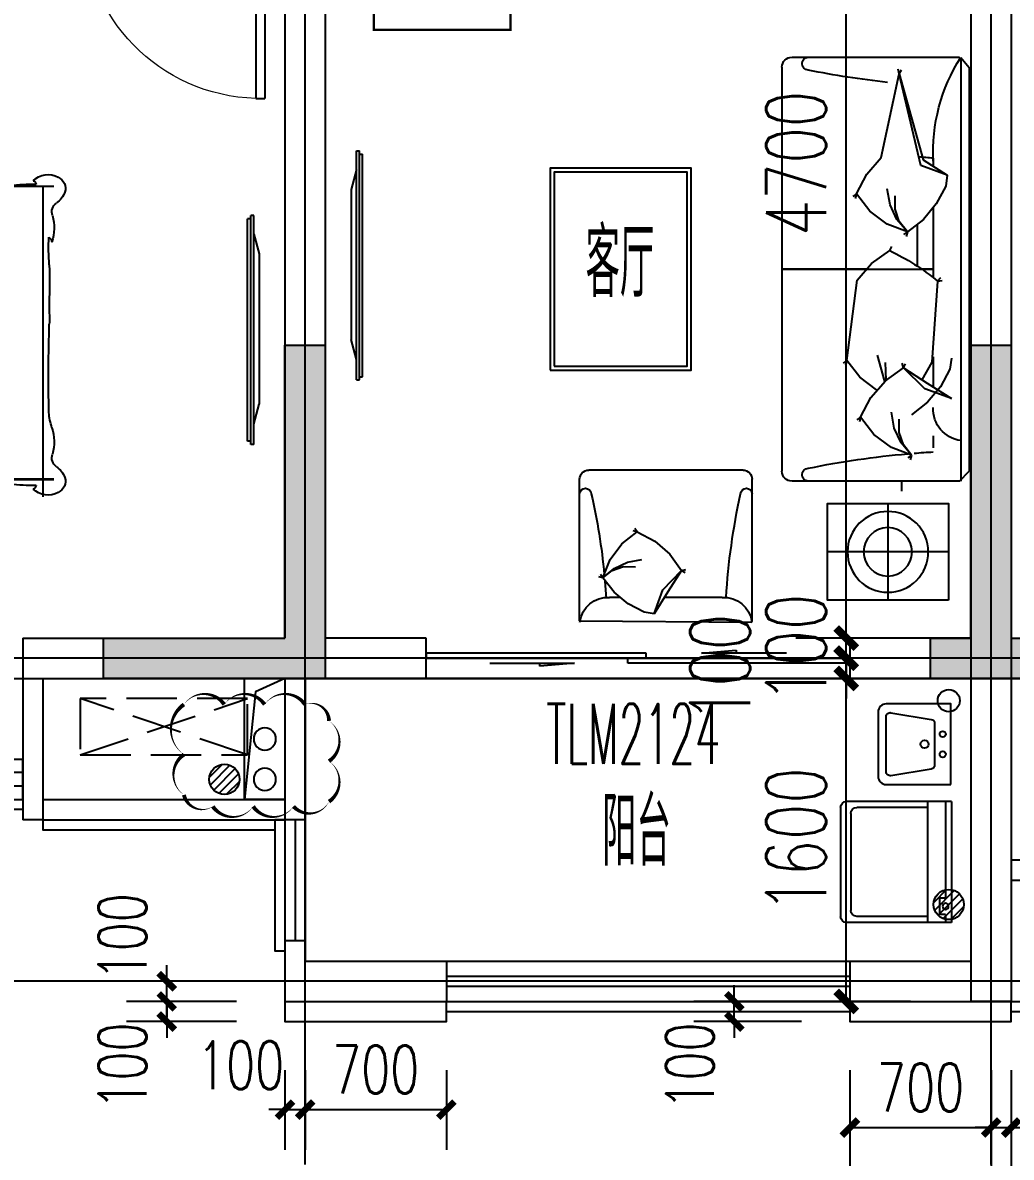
# Model space of a CAD drawing. Extents: x -129588 to 17450, y 1144 to 109436.
# Drawn here: x -8114 to -3214, y 13326 to 18946 of the extents above; entities that cross this region are included whole.
import ezdxf

# ---------------------------------------------------------------- set-up
doc = ezdxf.new("R2010")
doc.units = 0
doc.header["$LTSCALE"] = 1000
doc.header["$MEASUREMENT"] = 0
doc.linetypes.add('DASH', pattern=[0.35, 0.25, -0.1])
for name, color, linetype, plot in [('_S-PS(排水管)', 255, 'Continuous', False), ('A-area(算全面积)', 21, 'Continuous', False), ('A-area(算半面积)', 23, 'Continuous', False), ('A-FUR', 8, 'Continuous', False), ('Q20160530修改', 20, 'Continuous', False)]:
    doc.layers.add(name, color=color, linetype=linetype, plot=plot)
for name, color, linetype in [('_S-YS(雨水管)', 3, 'Continuous'), ('_S-空调立管', 7, 'Continuous'), ('A-Lvtry', 5, 'Continuous'), ('A-外装饰线脚', 7, 'Continuous'), ('A-洞口', 105, 'Continuous'), ('A-空调室外机', 5, 'DASH'), ('A-第三道尺寸线', 105, 'Continuous'), ('A-线脚看线', 9, 'Continuous'), ('AE-FLOR', 151, 'Continuous'), ('DOTE', 16, 'Continuous'), ('NL', 5, 'Continuous'), ('PUB_HATCH', 8, 'Continuous'), ('PUB_TEXT', 7, 'Continuous'), ('WALL', 2, 'Continuous'), ('WINDOW', 4, 'Continuous'), ('WINDOW_TEXT', 7, 'Continuous'), ('剪力墙', 6, 'Continuous'), ('户型标示', 7, 'Continuous'), ('栏杆', 142, 'Continuous')]:
    doc.layers.add(name, color=color, linetype=linetype)
doc.layers.add('A-第四道尺寸线(线脚尺寸)', color=105, linetype='Continuous', lineweight=5)
doc.styles.add('_TCH_DIM_T3', font='SIMPLEX.shx', dxfattribs={"width": 0.705882, "bigfont": 'GBCBIG.shx'})
doc.styles.add('_TCH_WINDOW', font='SIMPLEX.shx', dxfattribs={"width": 0.7, "height": 3.5, "bigfont": 'GBCBIG.shx'})
doc.styles.get("Standard").update_dxf_attribs({"font": 'gbenor.shx', "width": 0.7, "bigfont": 'gbcbig.shx'})
doc.dimstyles.new('_TCH_ARCH&&100', dxfattribs={"dimtxt": 297.5, "dimasz": 100, "dimexe": 250, "dimexo": 300, "dimgap": 100, "dimtad": 1, "dimdec": 0, "dimzin": 0, "dimdsep": 46, "dimtxsty": '_TCH_DIM_T3', "dimblk": 'ARCHTICK', "dimcen": 0.09, "dimclrt": 7, "dimazin": 2, "dimtfac": 1, "dimtdec": 0, "dimtix": 1, "dimtmove": 2, "dimatfit": 3, "dimfxl": 0, "dimtolj": 1, "dimtzin": 0, "dimarcsym": 0})
doc.dimstyles.new('_TCH_ARCH&&80', dxfattribs={"dimtxt": 238, "dimasz": 80, "dimexe": 200, "dimexo": 240, "dimgap": 80, "dimtad": 1, "dimdec": 0, "dimzin": 0, "dimdsep": 46, "dimtxsty": '_TCH_DIM_T3', "dimblk": 'ARCHTICK', "dimcen": 0.09, "dimclrt": 7, "dimazin": 2, "dimtfac": 1, "dimtdec": 0, "dimtix": 1, "dimtmove": 2, "dimatfit": 3, "dimfxl": 0, "dimtolj": 1, "dimtzin": 0, "dimarcsym": 0})

# ---------------------------------------------------------------- blocks, each defined once
blk = doc.blocks.new('jgjlq030328')
at = {"layer": 'PUB_HATCH'}
for points in [[(-253135, 8211.9), (-253135, 9661.9), (-252935, 9661.9), (-252935, 8011.9), (-254035, 8011.9), (-254035, 8211.9)], [(-249935, 8011.9), (-249935, 8211.9), (-249735, 8211.9), (-249735, 9661.9), (-249535, 9661.9), (-249535, 8211.9), (-249335, 8211.9), (-249335, 8011.9)]]:
    blk.add_hatch(color=256, dxfattribs=at).paths.add_polyline_path(points)
at = {"layer": '剪力墙'}
blk.add_lwpolyline([(-253135, 8211.9), (-253135, 9661.9), (-252935, 9661.9), (-252935, 8011.9), (-254035, 8011.9), (-254035, 8211.9)], close=True, dxfattribs=at)
for points in [[(-249935, 8011.9), (-249935, 8211.9), (-249735, 8211.9), (-249735, 9661.9), (-249535, 9661.9), (-249535, 8211.9), (-249335, 8211.9), (-249335, 8011.9), (-249935, 8011.9), (-249535, 8011.9)], [(-252935, 8211.9), (-252935, 8211.9)]]:
    blk.add_lwpolyline(points, dxfattribs=at)
blk = doc.blocks.new('zhouxianssceng0329')
at = {"layer": 'DOTE'}
for p, q in [((-3313.7, 132089.9), (-3313.7, 148798.2)), ((-6713.7, 132089.9), (-6713.7, 143398.2)), ((5501.3, 134598.2), (-44988.6, 134598.2)), ((5501.3, 132998.2), (-44988.6, 132998.2))]:
    blk.add_line(p, q, dxfattribs=at)
blk = doc.blocks.new('ktswaj')
at = {"linetype": 'DASH'}
blk.add_lwpolyline([(15990.1, 179082.6), (15990.1, 178253.3), (16268.4, 178253.3), (16268.4, 179082.6)], close=True, dxfattribs=at)
for points in [[(15990.1, 179082.6), (16268.4, 178253.3)], [(15990.1, 178253.3), (16268.4, 179082.6)]]:
    blk.add_lwpolyline(points, dxfattribs=at)
blk = doc.blocks.new('__附着_A10-SGT-95户型_TEN24QEP_设计区$0$A-Toilet-9')
for p, q in [((-300, 0), (-300, 520)), ((-270, 550), (270, 550)), ((300, 0), (300, 520)), ((-270, 120), (-270, 470)), ((-240, 500), (240, 500)), ((270, 120), (270, 470)), ((-300, 120), (300, 120)), ((180, 60), (260, 60)), ((180, 30), (180, 60)), ((260, 30), (260, 60)), ((-300, 30), (180, 30)), ((-300, 0), (300, 0)), ((260, 30), (300, 30))]:
    blk.add_line(p, q)
blk.add_circle((220, 30), 15)
for centre, start, end in [((-270, 520), 90, 180), ((270, 520), 0, 90), ((-240, 470), 90, 180), ((240, 470), 0, 90)]:
    blk.add_arc(centre, 30, start, end)
blk = doc.blocks.new('__附着_A10-SGT-95户型_TEN24QEP_设计区$0$A-Kitchen-9')
at = {"ltscale": 0.6}
blk.add_line((400, -320), (400, 0), dxfattribs=at)
blk.add_lwpolyline([(400, 0), (0, 0), (0, -320, 0.414214), (40, -360), (360, -360, 0.414214), (400, -320)], format="xyb", dxfattribs=at)
blk.add_lwpolyline([(400, 0), (0, 0), (0, -320, 0.414214), (40, -360), (360, -360, 0.414214), (400, -320)], format="xyb", dxfattribs=at)
blk.add_lwpolyline([(322.8, -96.7), (356.1, -296.7, -0.463455), (336.4, -320), (63.6, -320, -0.463455), (43.9, -296.7), (77.2, -96.7, -0.366629), (96.9, -80), (303.1, -80, -0.366629)], format="xyb", close=True, dxfattribs=at)
blk.add_lwpolyline([(322.8, -96.7), (356.1, -296.7, -0.463455), (336.4, -320), (63.6, -320, -0.463455), (43.9, -296.7), (77.2, -96.7, -0.366629), (96.9, -80), (303.1, -80, -0.366629)], format="xyb", close=True, dxfattribs=at)
for centre, radius in [((150, -40), 15), ((250, -40), 15), ((200, -130), 20)]:
    blk.add_circle(centre, radius, dxfattribs=at)
blk = doc.blocks.new('32Y54')
at = {"linetype": 'DASH', "ltscale": 20}
for p, q in [((-6926.5, 151563.5), (-6926.5, 152666.1)), ((-6911.2, 152666.1), (-6926.5, 152666.1)), ((-6911.2, 151548.5), (-6911.2, 152682.5)), ((-6911.2, 151548.5), (-6911.2, 152682.5)), ((-6896.2, 152682.5), (-6911.2, 152682.5)), ((-6896.2, 151548.5), (-6896.2, 152682.5)), ((-6896.2, 152590), (-6868.9, 152491.4)), ((-6868.9, 152491.4), (-6868.9, 151747.1)), ((-6896.2, 151648.5), (-6868.9, 151747.1)), ((-6896.2, 151548.5), (-6911.2, 151548.5))]:
    blk.add_line(p, q, dxfattribs=at)
at = {"linetype": 'ByBlock', "ltscale": 20}
blk.add_line((-6911.2, 151563.5), (-6926.5, 151563.5), dxfattribs=at)
blk = doc.blocks.new('床-次')
for p, q in [((0, 1250), (-500, 1250)), ((-500, 1250), (-500, 750)), ((0, 750), (0, 1250)), ((-251.5, 1094.8), (-351.2, 1125.9)), ((-230.3, 1099.5), (-298, 1160.7)), ((-211.2, 1097.1), (-246.7, 1171.4)), ((-179.1, 1074.2), (-189.7, 1163.7)), ((-168.5, 1032.8), (-133.7, 1131.8)), ((-264.8, 1087), (-391.3, 1061.6)), ((-281.6, 1064.1), (-395.4, 976.5)), ((-287.6, 1032.1), (-341.4, 888.3)), ((-185.3, 997.5), (-85.7, 1056.5)), ((-279.8, 1009.2), (-244.4, 851.5)), ((-253.8, 985.3), (-140.1, 886)), ((-212.8, 981.5), (-86.3, 964.7)), ((-40, 738.5), (-2054.4, 738.5)), ((-40, 738.5), (-2054.4, 738.5)), ((-1999.7, 738.5), (-1999.7, -801.2)), ((-608.2, 738.5), (-1552.4, -732.5)), ((-575.1, 738.5), (-1363.6, -758.2)), ((-570.6, 738.5), (-570.6, 606)), ((-519.8, 738.5), (-519.8, 615.5)), ((-500, 750), (0, 750)), ((-40, -750), (-40, 750)), ((-40, 750), (0, 750)), ((0, 750), (0, -750)), ((-63, -675.7), (-63, 640.9)), ((-678.3, 577.3), (-678.3, -578.2)), ((-336.3, -578.2), (-336.3, 577.3)), ((-570.6, -590.9), (-570.6, -758.2)), ((-519.8, -600.4), (-519.8, -758.2)), ((-473.4, -610.8), (-473.4, -675.7)), ((-40, -711.5), (-2054.4, -711.5)), ((-40, -715.5), (-2054.4, -715.5)), ((0, -750), (-500, -750)), ((-500, -750), (-500, -1250)), ((0, -750), (-40, -750)), ((0, -1250), (0, -750)), ((-230.3, -900.5), (-298, -839.3)), ((-211.2, -902.9), (-246.7, -828.6)), ((-179.1, -925.8), (-189.7, -836.3)), ((-251.5, -905.2), (-351.2, -874.1)), ((-168.5, -967.2), (-133.7, -868.2)), ((-281.6, -935.9), (-395.4, -1023.5)), ((-264.8, -913), (-391.3, -938.4)), ((-185.3, -1002.5), (-85.7, -943.5)), ((-287.6, -967.9), (-341.4, -1111.7)), ((-279.8, -990.8), (-244.4, -1148.5)), ((-253.8, -1014.7), (-140.1, -1114)), ((-212.8, -1018.5), (-86.3, -1035.3)), ((-500, -1250), (0, -1250))]:
    blk.add_line(p, q)
for centre, radius in [((-239.3, 1011.5), 160), ((-228.1, 1039.5), 60), ((-239.3, -988.5), 160), ((-228.1, -960.5), 60)]:
    blk.add_circle(centre, radius)
for centre, radius, start, end in [((-2025.4, 689.2), 106, 45.7841, 118.7213), ((-1447.1, 581), 209.9, 87.9632, 116.1276), ((-1430.8, 599), 192, 63.047, 92.6492), ((-2050.6, 726), 61.8, 114.6552, 197.0582), ((-1950.6, 749.2), 16, 93.3957, 183.4418), ((-1965.7, -466.9), 1215.2, 83.9678, 90.0408), ((-1770.2, 1899.8), 1160.2, 266.6495, 276.12), ((-1636.1, 955.2), 209.3, 267.1562, 297.4576), ((-1225.8, 1105.3), 355.3, 250.6064, 272.328), ((-1221.3, -1525.3), 2275.6, 85.9688, 89.7495), ((-909.2, 2045.3), 1309.4, 263.3302, 272.3581), ((-778.2, -773.7), 1512.6, 87.0776, 92.9224), ((-655.9, 1541.2), 805.5, 266.782, 275.5915), ((-480.7, 163.8), 583.8, 86.0367, 99.5331), ((-58.4, 47), 749.3, 113.8347, 131.4622), ((532.5, -530), 1548.8, 124.5749, 131.8881), ((-774.9, -20652.4), 21401.2, 88.49238, 89.10433), ((-1546.8, -636.7), 1810.6, 37.3131, 49.4206), ((-689.8, 185.7), 637.9, 26.4088, 59.0003), ((-160, -2198.1), 2939.9, 87.6616, 91.0116), ((-1983, 763.6), 138.4, 203.7061, 231.956), ((-268.2, 142.5), 539, 67.6212, 92.1024), ((-2098.3, 610.2), 53.6, 340.2311, 55.8644), ((-1819.9, 531), 236, 164.9987, 197.1808), ((-507.3, 161.9), 449.1, 67.6212, 112.3788), ((-2002.9, 452.2), 43.4, 129.0734, 167.946), ((-2962.5, 430.3), 933.9, 354.9526, 3.4165), ((-2185.6, 1136.9), 2172.2, 328.3558, 342.1044), ((5743.4, 272.5), 7776, 179.44258, 181.07566), ((-1219.9, 79.3), 812.7, 176.6723, 181.7242), ((-7673.2, -3224.4), 8087.9, 20.45865, 24.04845), ((-9950.5, -199.5), 7922.3, 358.6733, 1.8401), ((-2329.2, -362.3), 299.6, 341.3052, 356.0421), ((-1523.8, 732.7), 1810.6, 309.9646, 322.6869), ((-666.8, -113.7), 637.9, 300.9997, 333.5912), ((-1819.9, -528), 236, 162.8192, 195.0013), ((-2098.3, -607.2), 53.6, 304.1356, 19.7689), ((-507.3, -162.9), 449.1, 247.6212, 292.3788), ((-35.4, 25), 749.3, 237.4638, 246.1653), ((555.5, 626), 1548.8, 231.6372, 235.4251), ((-1983, -760.6), 138.4, 128.044, 156.2939), ((-2050.6, -723), 61.8, 162.9418, 245.3448), ((-268.2, -177.3), 539, 247.6212, 292.3788), ((-2025.4, -686.2), 106, 241.2787, 314.2159), ((-1950.6, -746.2), 16, 176.5582, 266.6043), ((-1965.7, 469.9), 1215.2, 269.9592, 276.0322), ((-1770.2, -1896.8), 1160.2, 83.88, 93.3505), ((-1636.1, -952.2), 209.3, 62.5424, 92.8438), ((-1447.1, -578), 209.9, 243.8724, 272.0368), ((-1430.8, -596), 192, 267.3508, 296.953), ((-1225.8, -1102.3), 355.3, 87.672, 109.3936), ((-1221.3, 1528.3), 2275.6, 270.2505, 274.0312), ((-909.2, -2042.3), 1309.4, 87.6419, 96.6698), ((-778.2, 776.7), 1512.6, 267.0776, 272.9224), ((-655.9, -1538.2), 805.5, 84.4085, 93.218), ((-480.7, -160.8), 583.8, 260.4669, 273.9633), ((-774.9, 20655.4), 21401.2, 270.89567, 271.50762), ((-160, 2201.1), 2939.9, 268.9884, 272.3384)]:
    blk.add_arc(centre, radius, start, end)
at = {"text_generation_flag": 4, "width": 0.8, "flags": 9}
for tag, p in [('XSIZE', (-239.3, 1011.5)), ('YSIZE', (-239.3, 1011.5)), ('XSIZE', (-239.3, -988.5)), ('YSIZE', (-239.3, -988.5))]:
    blk.add_attdef(tag, p, '', height=0.5, rotation=180, dxfattribs=at)
blk = doc.blocks.new('A$C40FB7DD8')
at = {"layer": 'A-FUR'}
for p, q in [((41.5, 2879.3), (0, 2829.3)), ((41.5, 2879.3), (41.5, 780.5)), ((878.2, 2880.5), (48.2, 2880.5)), ((878.2, 2880.5), (48.2, 2880.5)), ((0, 2829.3), (0, 830.5)), ((928.2, 2830.5), (928.2, 830.5)), ((928.2, 2830.5), (928.2, 830.5)), ((178.2, 2380.5), (178.2, 2340.1)), ((178.2, 2380.5), (178.2, 2340.1)), ((178.2, 2136.3), (178.2, 1788.7)), ((178.2, 2136.3), (178.2, 1788.7)), ((258.2, 2052.9), (258.2, 1846.2)), ((258.2, 2052.9), (258.2, 1846.2)), ((928.2, 1830.5), (178.2, 1830.5)), ((178.2, 1830.5), (234.9, 1830.5)), ((928.2, 1830.5), (178.2, 1830.5)), ((178.2, 1830.5), (234.9, 1830.5)), ((508.2, 1830.5), (928.2, 1830.5)), ((508.2, 1830.5), (928.2, 1830.5)), ((178.2, 1396.7), (178.2, 1246.9)), ((178.2, 1396.7), (178.2, 1246.9)), ((178.2, 1005.8), (178.2, 945.4)), ((178.2, 1005.8), (178.2, 945.4)), ((48.2, 780.5), (0, 830.5)), ((1075.8, 88.2), (1075.8, 790.2)), ((1120.8, 835.2), (1885.8, 835.2)), ((1930.8, 88.2), (1930.8, 790.2)), ((48.2, 780.5), (878.2, 780.5)), ((48.2, 780.5), (878.2, 780.5)), ((403.2, 670.5), (403.2, 190.5)), ((403.2, 670.5), (403.2, 190.5)), ((103.2, 430.5), (703.2, 430.5)), ((1224.3, 205.2), (1511.1, 205.2)), ((1728.1, 205.2), (1782.4, 205.2)), ((1930.8, 88.2), (1076.9, 82.1))]:
    blk.add_line(p, q, dxfattribs=at)
for points in [[(346.7, 2797.9), (335.5, 2818.2)], [(346.7, 2797.9), (335.5, 2818.2)], [(346.7, 2797.9), (351.9, 2820.8)], [(346.7, 2797.9), (351.9, 2820.8)], [(108.7, 2296.4), (240.3, 2344.4), (346.7, 2797.9), (228.5, 2371.8), (108.7, 2296.4)], [(108.7, 2296.4), (240.3, 2344.4), (346.7, 2797.9), (228.5, 2371.8), (108.7, 2296.4)], [(558.7, 2203.4), (508, 2301.4), (436, 2383.9), (346.7, 2797.9)], [(558.7, 2203.4), (508, 2301.4), (436, 2383.9), (346.7, 2797.9)], [(108.7, 2296.4), (116.7, 2242), (163.4, 2154.2), (227.2, 2077.4), (306.1, 2015.1)], [(108.7, 2296.4), (116.7, 2242), (163.4, 2154.2), (227.2, 2077.4), (306.1, 2015.1)], [(306.1, 2015.1), (358.2, 2076.9), (392.2, 2149.6), (406.1, 2229.1)], [(306.1, 2015.1), (358.2, 2076.9), (392.2, 2149.6), (406.1, 2229.1)], [(306.1, 2015.1), (406.1, 2054.1), (492.6, 2118.4), (558.7, 2203.4), (577.5, 2190.4)], [(306.1, 2015.1), (406.1, 2054.1), (492.6, 2118.4), (558.7, 2203.4), (577.5, 2190.4)], [(306.1, 2015.1), (346.8, 2066.1), (367.7, 2128.1), (367.2, 2193.4)], [(306.1, 2015.1), (346.8, 2066.1), (367.7, 2128.1), (367.2, 2193.4)], [(558.7, 2203.4), (564.9, 2180.8)], [(558.7, 2203.4), (564.9, 2180.8)], [(306.1, 2015.1), (312.3, 1992.4)], [(306.1, 2015.1), (324.9, 2002.1)], [(306.1, 2015.1), (312.3, 1992.4)], [(306.1, 2015.1), (324.9, 2002.1)], [(394.2, 1922.8), (383.8, 1943.3)], [(394.2, 1922.8), (383.8, 1943.3)], [(606, 1379.1), (555.5, 1776.4), (483.5, 1858.8), (394.2, 1922.8)], [(606, 1379.1), (555.5, 1776.4), (483.5, 1858.8), (394.2, 1922.8)], [(157, 1771.5), (133.8, 1775)], [(157, 1771.5), (133.8, 1775)], [(157, 1771.5), (140.8, 1789.4)], [(157, 1771.5), (140.8, 1789.4)], [(157, 1771.5), (185.8, 1370.1), (234.4, 1282.6)], [(157, 1771.5), (185.8, 1370.1), (234.4, 1282.6)], [(419, 1274.8), (454.1, 1405)], [(419, 1274.8), (454.1, 1405)], [(88.4, 1390.3), (96.4, 1335.9), (143.1, 1248.1), (206.9, 1171.3), (285.8, 1109)], [(88.4, 1390.3), (96.4, 1335.9), (143.1, 1248.1), (206.9, 1171.3), (285.8, 1109)], [(326.4, 1341.9), (315.2, 1362.1)], [(326.4, 1341.9), (315.2, 1362.1)], [(326.4, 1341.9), (331.6, 1364.7)], [(326.4, 1341.9), (331.6, 1364.7)], [(411, 1282.1), (415.4, 1368.5)], [(411, 1282.1), (415.4, 1368.5)], [(459.1, 1232.4), (542.6, 1295.7), (606, 1379.1)], [(459.1, 1232.4), (542.6, 1295.7), (606, 1379.1)], [(606, 1379.1), (624.9, 1365.3)], [(606, 1379.1), (612.4, 1355.7)], [(606, 1379.1), (624.9, 1365.3)], [(606, 1379.1), (612.4, 1355.7)], [(88.4, 1190.3), (220, 1238.3), (326.4, 1341.9), (208.2, 1265.8), (88.4, 1190.3)], [(88.4, 1190.3), (220, 1238.3), (326.4, 1341.9), (208.2, 1265.8), (88.4, 1190.3)], [(538.4, 1097.4), (487.7, 1195.4), (415.6, 1277.8), (326.4, 1341.9)], [(538.4, 1097.4), (487.7, 1195.4), (415.6, 1277.8), (326.4, 1341.9)], [(285.8, 909), (337.8, 970.9), (371.8, 1043.5), (385.7, 1123)], [(285.8, 909), (337.8, 970.9), (371.8, 1043.5), (385.7, 1123)], [(285.8, 909), (385.8, 948.1), (472.2, 1012.4), (538.4, 1097.4), (557.1, 1084.4)], [(285.8, 909), (385.8, 948.1), (472.2, 1012.4), (538.4, 1097.4), (557.1, 1084.4)], [(285.8, 909), (326.5, 960), (347.4, 1022.1), (346.9, 1087.3)], [(285.8, 909), (326.5, 960), (347.4, 1022.1), (346.9, 1087.3)], [(538.4, 1097.4), (544.5, 1074.7)], [(538.4, 1097.4), (544.5, 1074.7)], [(285.8, 909), (291.9, 886.4)], [(285.8, 909), (304.5, 896)], [(285.8, 909), (291.9, 886.4)], [(285.8, 909), (304.5, 896)], [(335.5, 780.5), (335.5, 730.5)], [(1645.6, 529.3), (1557.4, 483.7), (1483.2, 418.8), (1425.6, 338.5)], [(1815.1, 302), (1780, 391.9), (1722.1, 469.8), (1645.6, 529.3), (1657.4, 546.2)], [(1645.6, 529.3), (1666, 534.9)], [(1425.6, 338.5), (1405, 343.2)], [(1425.6, 338.5), (1407.4, 328.4)], [(1562, 124.3), (1518.8, 242.7), (1425.6, 338.5), (1494.1, 232.2), (1562, 124.3)], [(1815.1, 302), (1759.5, 348.8), (1694.1, 379.4), (1622.5, 391.9)], [(1815.1, 302), (1769.3, 338.6), (1713.4, 357.4), (1654.7, 356.9)], [(1562, 124.3), (1610.9, 131.5), (1689.9, 173.5), (1759.1, 230.9), (1815.1, 302)], [(1815.1, 302), (1826.9, 318.8)], [(1815.1, 302), (1835.5, 307.5)]]:
    blk.add_lwpolyline(points, dxfattribs=at)
for points in [[(2077.4, 1330.5), (1377.4, 1330.5), (1377.4, 2330.5), (2077.4, 2330.5)], [(2057.4, 1350.5), (1397.4, 1350.5), (1397.4, 2310.5), (2057.4, 2310.5)], [(103.2, 190.5), (703.2, 190.5), (703.2, 670.5), (103.2, 670.5)], [(103.2, 190.5), (703.2, 190.5), (703.2, 670.5), (103.2, 670.5)]]:
    blk.add_lwpolyline(points, close=True, dxfattribs=at)
for radius in [200, 200, 120, 120]:
    blk.add_circle((403.2, 430.5), radius, dxfattribs=at)
for centre, radius, start, end in [((-691.2, 2409.1), 870.5, 357.129, 32.6893), ((-691.2, 2409.1), 870.5, 357.129, 32.6893), ((796.2, 2848.5), 32, 272.8767, 87.1233), ((796.2, 2848.5), 32, 272.8767, 87.1233), ((878.2, 2830.5), 50, 0, 90), ((878.2, 2830.5), 50, 0, 90), ((-79.7, 7198.9), 4469.4, 276.2284, 281.3225), ((-79.7, 7198.9), 4469.4, 276.2284, 281.3225), ((17.7, 4838), 2462.8, 273.7377, 275.4374), ((17.7, 4838), 2462.8, 273.7377, 275.4374), ((893.1, 878.9), 1157, 115.5423, 129.5101), ((893.1, 878.9), 1157, 115.5423, 129.5101), ((20.8, 1137.9), 157.6, 277.538, 2.7136), ((20.8, 1137.9), 157.6, 277.538, 2.7136), ((-20, -2497.3), 3428.8, 85.0947, 86.691), ((-20, -2497.3), 3428.8, 85.0947, 86.691), ((-55.1, -3291.8), 4223.3, 78.3483, 85.1217), ((-55.1, -3291.8), 4223.3, 78.3483, 85.1217), ((796.2, 812.4), 32, 272.8767, 87.1233), ((796.2, 812.4), 32, 272.8767, 87.1233), ((878.2, 830.5), 50, 270, 0), ((878.2, 830.5), 50, 270, 0), ((1120.8, 790.2), 45, 90, 180), ((1120.8, 790.2), 45, 90, 180), ((1885.8, 790.2), 45, 0, 90), ((1104.6, 716.4), 28.8, 2.8767, 177.1233), ((1104.6, 716.4), 28.8, 2.8767, 177.1233), ((1902.1, 716.4), 28.8, 2.8767, 177.1233), ((-2199, -8.8), 3410.7, 3.5908, 12.301), ((-2199, -8.8), 3410.7, 3.5908, 12.301), ((4880.8, 26.8), 3085.9, 167.0601, 174.5777), ((4880.8, 26.8), 3085.9, 175.0947, 176.691), ((1217.6, 63.5), 141.9, 87.2864, 172.462), ((1789.1, 63.5), 141.9, 7.538, 92.7136)]:
    blk.add_arc(centre, radius, start, end, dxfattribs=at)
blk = doc.blocks.new('$TCHSYS$WIN2D')
for p, q in [((-0.5, 0.5), (0.5, 0.5)), ((-0.5, 0.5), (-0.5, -0.5)), ((0.5, 0.5), (0.5, -0.5)), ((0.5, 0.1667), (-0.5, 0.1667)), ((0.5, -0.1667), (-0.5, -0.1667)), ((-0.5, -0.5), (0.5, -0.5))]:
    blk.add_line(p, q)
blk = doc.blocks.new('$DorLib2D$00000131')
at = {"color": 0, "linetype": 'Continuous'}
for p, q in [((0.15, 0.125), (0.2319, 0.1973)), ((0.2319, 0.1973), (0.2319, 0.125)), ((-0.5, 0.125), (-0.5, 0)), ((0.0192, 0.125), (-0.5, 0.125)), ((0.0192, 0), (0.0192, 0.125)), ((0.35, 0.125), (0.15, 0.125)), ((-0.5, 0), (0.0192, 0)), ((-0.024, 0), (0.5, 0)), ((-0.024, -0.125), (-0.024, 0)), ((0.5, 0), (0.5, -0.125)), ((-0.35, -0.125), (-0.15, -0.125)), ((-0.2319, -0.1973), (-0.2319, -0.125)), ((-0.15, -0.125), (-0.2319, -0.1973)), ((0.5, -0.125), (-0.024, -0.125))]:
    blk.add_line(p, q, dxfattribs=at)
blk = doc.blocks.new('$DorLib2D$00000001')
for p, q in [((0.45, 0.975), (0.5, 0.975)), ((0.45, 0), (0.45, 0.975)), ((0.5, 0), (0.5, 0.975)), ((0.5, 0), (0.45, 0))]:
    blk.add_line(p, q)
at = {"lineweight": 13}
blk.add_arc((0.475, 0), 0.975, 91.46928, 180, dxfattribs=at)
blk = doc.blocks.new('_ArchTick')
at = {"color": 0, "linetype": 'ByBlock', "const_width": 0.4}
blk.add_lwpolyline([(-0.5, -0.5), (0.5, 0.5)], dxfattribs=at)
blk = doc.blocks.new('*D1054')
at = {"layer": 'A-第三道尺寸线', "color": 0, "lineweight": -2, "transparency": 16777216}
for p, q in [((23331.5, 165434.8), (22763.2, 165434.8)), ((23013.2, 160734.8), (23013.2, 165434.8)), ((23331.5, 160734.8), (22763.2, 160734.8))]:
    blk.add_line(p, q, dxfattribs=at)
at = {"layer": 'Defpoints', "color": 0, "transparency": 16777216}
for p in [(23013.2, 165434.8), (23631.5, 165434.8), (23631.5, 160734.8)]:
    blk.add_point(p, dxfattribs=at)
at = {"layer": 'A-第三道尺寸线', "color": 0, "lineweight": -2, "transparency": 16777216, "xscale": 100, "yscale": 100, "zscale": 100}
for p, rotation in [((23013.2, 165434.8), 90), ((23013.2, 160734.8), 270)]:
    blk.add_blockref('_ArchTick', p, dxfattribs=dict(at, rotation=rotation))
at = {"layer": 'A-第三道尺寸线', "color": 7, "transparency": 16777216, "insert": (22764.5, 163084.8), "char_height": 297.5, "attachment_point": 5, "rotation": 90, "style": '_TCH_DIM_T3'}
blk.add_mtext('\\A1;4700', dxfattribs=at)
blk = doc.blocks.new('*D1055')
at = {"layer": 'A-第三道尺寸线', "color": 0, "lineweight": -2, "transparency": 16777216}
for p, q in [((23013.2, 160734.8), (23013.2, 160834.8)), ((23331.5, 160734.8), (22763.2, 160734.8)), ((23013.2, 160634.8), (23013.2, 160734.8)), ((23331.5, 160634.8), (22763.2, 160634.8)), ((23013.2, 160634.8), (23013.2, 160534.8))]:
    blk.add_line(p, q, dxfattribs=at)
at = {"layer": 'Defpoints', "color": 0, "transparency": 16777216}
for p in [(23013.2, 160734.8), (23631.5, 160734.8), (23631.5, 160634.8)]:
    blk.add_point(p, dxfattribs=at)
at = {"layer": 'A-第三道尺寸线', "color": 0, "lineweight": -2, "transparency": 16777216, "xscale": 100, "yscale": 100, "zscale": 100}
for p, rotation in [((23013.2, 160734.8), 270), ((23013.2, 160634.8), 90)]:
    blk.add_blockref('_ArchTick', p, dxfattribs=dict(at, rotation=rotation))
at = {"layer": 'A-第三道尺寸线', "color": 7, "transparency": 16777216, "insert": (22764.5, 160684.8), "char_height": 297.5, "attachment_point": 5, "rotation": 90, "style": '_TCH_DIM_T3'}
blk.add_mtext('\\A1;100', dxfattribs=at)
blk = doc.blocks.new('*D1056')
at = {"layer": 'A-第三道尺寸线', "color": 0, "lineweight": -2, "transparency": 16777216}
for p, q in [((23013.2, 160634.8), (23013.2, 160734.8)), ((23331.5, 160634.8), (22763.2, 160634.8)), ((23013.2, 160534.8), (23013.2, 160634.8)), ((23331.5, 160534.8), (22763.2, 160534.8)), ((23013.2, 160534.8), (23013.2, 160434.8))]:
    blk.add_line(p, q, dxfattribs=at)
at = {"layer": 'Defpoints', "color": 0, "transparency": 16777216}
for p in [(23013.2, 160634.8), (23631.5, 160634.8), (23631.5, 160534.8)]:
    blk.add_point(p, dxfattribs=at)
at = {"layer": 'A-第三道尺寸线', "color": 0, "lineweight": -2, "transparency": 16777216, "xscale": 100, "yscale": 100, "zscale": 100}
for p, rotation in [((23013.2, 160634.8), 270), ((23013.2, 160534.8), 90)]:
    blk.add_blockref('_ArchTick', p, dxfattribs=dict(at, rotation=rotation))
at = {"layer": 'A-第三道尺寸线', "color": 7, "transparency": 16777216, "insert": (22388.2, 160584.8), "char_height": 297.5, "attachment_point": 5, "rotation": 90, "style": '_TCH_DIM_T3'}
blk.add_mtext('\\A1;100', dxfattribs=at)
blk = doc.blocks.new('*D1057')
at = {"layer": 'A-第三道尺寸线', "color": 0, "lineweight": -2, "transparency": 16777216}
for p, q in [((23331.5, 160534.8), (22763.2, 160534.8)), ((23013.2, 158934.8), (23013.2, 160534.8)), ((23331.5, 158934.8), (22763.2, 158934.8))]:
    blk.add_line(p, q, dxfattribs=at)
at = {"layer": 'Defpoints', "color": 0, "transparency": 16777216}
for p in [(23013.2, 160534.8), (23631.5, 160534.8), (23631.5, 158934.8)]:
    blk.add_point(p, dxfattribs=at)
at = {"layer": 'A-第三道尺寸线', "color": 0, "lineweight": -2, "transparency": 16777216, "xscale": 100, "yscale": 100, "zscale": 100}
for p, rotation in [((23013.2, 160534.8), 90), ((23013.2, 158934.8), 270)]:
    blk.add_blockref('_ArchTick', p, dxfattribs=dict(at, rotation=rotation))
at = {"layer": 'A-第三道尺寸线', "color": 7, "transparency": 16777216, "insert": (22764.5, 159734.8), "char_height": 297.5, "attachment_point": 5, "rotation": 90, "style": '_TCH_DIM_T3'}
blk.add_mtext('\\A1;1600', dxfattribs=at)
blk = doc.blocks.new('a5huxing0323')
at = {"layer": 'WALL'}
for p, q in [((87362, 168134.8), (87362, 160634.8)), ((87362, 160634.8), (87362, 158934.8)), ((87562, 160534.8), (88162, 160534.8)), ((87562, 160534.8), (87562, 158934.8)), ((87562, 158934.8), (87362, 158934.8))]:
    blk.add_line(p, q, dxfattribs=at)
at = {"layer": '栏杆'}
blk.add_lwpolyline([(87562, 159534.8), (88762, 159534.8), (88762, 158934.8), (88862, 158934.8), (88862, 159634.8), (87562, 159634.8)], dxfattribs=at)
blk = doc.blocks.new('ssxianjiao0329')
at = {"layer": 'A-外装饰线脚'}
for points in [[(-6813.7, 132898.2), (-6813.7, 132798.2), (-6013.7, 132798.2), (-6013.7, 132898.2)], [(-4013.7, 132898.2), (-4013.7, 132798.2), (-3213.7, 132798.2), (-3213.7, 132898.2)]]:
    blk.add_lwpolyline(points, dxfattribs=at)
at = {"layer": 'A-线脚看线'}
for points in [[(-8113.7, 133848.2), (-9613.7, 133848.2)], [(-8013.7, 133798.2), (-8013.7, 133748.2), (-6863.7, 133748.2)], [(-6813.7, 133798.2), (-6863.7, 133798.2), (-6863.7, 133148.2), (-6813.7, 133148.2)], [(-6013.7, 132848.2), (-4013.7, 132848.2)], [(-3213.7, 132848.2), (186.3, 132848.2)]]:
    blk.add_lwpolyline(points, dxfattribs=at)
blk = doc.blocks.new('jfdsajjfjkjhhj')
at = {"layer": 'A-洞口'}
blk.add_lwpolyline([(-56303.8, 137588.3), (-56103.8, 137588.3), (-56103.8, 136988.3), (-56303.8, 136988.3)], close=True, dxfattribs=at)
blk.add_lwpolyline([(-56103.8, 137588.3), (-56249.2, 137521.8), (-56303.8, 136988.3)], dxfattribs=at)
blk = doc.blocks.new('huxingdongkoupiaochuangyangtai')
blk.add_blockref('jfdsajjfjkjhhj', (49290.1, 0))
blk = doc.blocks.new('*D1636')
at = {"layer": 'A-第四道尺寸线(线脚尺寸)', "color": 0, "lineweight": -2, "transparency": 16777216}
for p, q in [((-6813.7, 13758.2), (-6813.7, 13362.3)), ((-6713.7, 13758.2), (-6713.7, 13362.3)), ((-6813.7, 13562.3), (-6893.7, 13562.3)), ((-6813.7, 13562.3), (-6713.7, 13562.3)), ((-6713.7, 13562.3), (-6633.7, 13562.3))]:
    blk.add_line(p, q, dxfattribs=at)
at = {"layer": 'Defpoints', "color": 0, "transparency": 16777216}
for p in [(-6813.7, 13998.2), (-6713.7, 13998.2), (-6713.7, 13562.3)]:
    blk.add_point(p, dxfattribs=at)
at = {"layer": 'A-第四道尺寸线(线脚尺寸)', "color": 0, "lineweight": -2, "transparency": 16777216, "xscale": 80, "yscale": 80, "zscale": 80}
blk.add_blockref('_ArchTick', (-6813.7, 13562.3), dxfattribs=at)
at = {"layer": 'A-第四道尺寸线(线脚尺寸)', "color": 0, "lineweight": -2, "transparency": 16777216, "xscale": 80, "yscale": 80, "zscale": 80, "rotation": 180}
blk.add_blockref('_ArchTick', (-6713.7, 13562.3), dxfattribs=at)
at = {"layer": 'A-第四道尺寸线(线脚尺寸)', "color": 7, "transparency": 16777216, "insert": (-7033.7, 13782.3), "char_height": 238, "attachment_point": 5, "style": '_TCH_DIM_T3'}
blk.add_mtext('\\A1;100', dxfattribs=at)
blk = doc.blocks.new('*D1637')
at = {"layer": 'A-第四道尺寸线(线脚尺寸)', "color": 0, "lineweight": -2, "transparency": 16777216}
for p, q in [((-6713.7, 13758.2), (-6713.7, 13362.3)), ((-6013.7, 13758.2), (-6013.7, 13362.3)), ((-6713.7, 13562.3), (-6013.7, 13562.3))]:
    blk.add_line(p, q, dxfattribs=at)
at = {"layer": 'Defpoints', "color": 0, "transparency": 16777216}
for p in [(-6713.7, 13998.2), (-6013.7, 13998.2), (-6013.7, 13562.3)]:
    blk.add_point(p, dxfattribs=at)
at = {"layer": 'A-第四道尺寸线(线脚尺寸)', "color": 0, "lineweight": -2, "transparency": 16777216, "xscale": 80, "yscale": 80, "zscale": 80, "rotation": 180}
blk.add_blockref('_ArchTick', (-6713.7, 13562.3), dxfattribs=at)
at = {"layer": 'A-第四道尺寸线(线脚尺寸)', "color": 0, "lineweight": -2, "transparency": 16777216, "xscale": 80, "yscale": 80, "zscale": 80}
blk.add_blockref('_ArchTick', (-6013.7, 13562.3), dxfattribs=at)
at = {"layer": 'A-第四道尺寸线(线脚尺寸)', "color": 7, "transparency": 16777216, "insert": (-6363.7, 13761.3), "char_height": 238, "attachment_point": 5, "style": '_TCH_DIM_T3'}
blk.add_mtext('\\A1;700', dxfattribs=at)
blk = doc.blocks.new('*D1638')
at = {"layer": 'A-第四道尺寸线(线脚尺寸)', "color": 0, "lineweight": -2, "transparency": 16777216}
for p, q in [((-7399.6, 14098.2), (-7399.6, 14178.2)), ((-7053.7, 14098.2), (-7599.6, 14098.2)), ((-7399.6, 13998.2), (-7399.6, 14098.2)), ((-7053.7, 13998.2), (-7599.6, 13998.2)), ((-7399.6, 13998.2), (-7399.6, 13918.2))]:
    blk.add_line(p, q, dxfattribs=at)
at = {"layer": 'Defpoints', "color": 0, "transparency": 16777216}
for p in [(-7399.6, 14098.2), (-6813.7, 14098.2), (-6813.7, 13998.2)]:
    blk.add_point(p, dxfattribs=at)
at = {"layer": 'A-第四道尺寸线(线脚尺寸)', "color": 0, "lineweight": -2, "transparency": 16777216, "xscale": 80, "yscale": 80, "zscale": 80}
for p, rotation in [((-7399.6, 14098.2), 270), ((-7399.6, 13998.2), 90)]:
    blk.add_blockref('_ArchTick', p, dxfattribs=dict(at, rotation=rotation))
at = {"layer": 'A-第四道尺寸线(线脚尺寸)', "color": 7, "transparency": 16777216, "insert": (-7619.6, 13778.2), "char_height": 238, "attachment_point": 5, "rotation": 90, "style": '_TCH_DIM_T3'}
blk.add_mtext('\\A1;100', dxfattribs=at)
blk = doc.blocks.new('*D1639')
at = {"layer": 'A-第四道尺寸线(线脚尺寸)', "color": 0, "lineweight": -2, "transparency": 16777216}
for p, q in [((-7399.6, 14198.2), (-7399.6, 14278.2)), ((-7053.7, 14198.2), (-7599.6, 14198.2)), ((-7399.6, 14098.2), (-7399.6, 14198.2)), ((-7053.7, 14098.2), (-7599.6, 14098.2)), ((-7399.6, 14098.2), (-7399.6, 14018.2))]:
    blk.add_line(p, q, dxfattribs=at)
at = {"layer": 'Defpoints', "color": 0, "transparency": 16777216}
for p in [(-7399.6, 14198.2), (-6813.7, 14198.2), (-6813.7, 14098.2)]:
    blk.add_point(p, dxfattribs=at)
at = {"layer": 'A-第四道尺寸线(线脚尺寸)', "color": 0, "lineweight": -2, "transparency": 16777216, "xscale": 80, "yscale": 80, "zscale": 80}
for p, rotation in [((-7399.6, 14198.2), 270), ((-7399.6, 14098.2), 90)]:
    blk.add_blockref('_ArchTick', p, dxfattribs=dict(at, rotation=rotation))
at = {"layer": 'A-第四道尺寸线(线脚尺寸)', "color": 7, "transparency": 16777216, "insert": (-7619.6, 14418.2), "char_height": 238, "attachment_point": 5, "rotation": 90, "style": '_TCH_DIM_T3'}
blk.add_mtext('\\A1;100', dxfattribs=at)
blk = doc.blocks.new('*D1640')
at = {"layer": 'A-第四道尺寸线(线脚尺寸)', "color": 0, "lineweight": -2, "transparency": 16777216}
for p, q in [((-4013.7, 13758.2), (-4013.7, 13273.5)), ((-3313.7, 13758.2), (-3313.7, 13273.5)), ((-4013.7, 13473.5), (-3313.7, 13473.5))]:
    blk.add_line(p, q, dxfattribs=at)
at = {"layer": 'Defpoints', "color": 0, "transparency": 16777216}
for p in [(-4013.7, 13998.2), (-3313.7, 13998.2), (-3313.7, 13473.5)]:
    blk.add_point(p, dxfattribs=at)
at = {"layer": 'A-第四道尺寸线(线脚尺寸)', "color": 0, "lineweight": -2, "transparency": 16777216, "xscale": 80, "yscale": 80, "zscale": 80, "rotation": 180}
blk.add_blockref('_ArchTick', (-4013.7, 13473.5), dxfattribs=at)
at = {"layer": 'A-第四道尺寸线(线脚尺寸)', "color": 0, "lineweight": -2, "transparency": 16777216, "xscale": 80, "yscale": 80, "zscale": 80}
blk.add_blockref('_ArchTick', (-3313.7, 13473.5), dxfattribs=at)
at = {"layer": 'A-第四道尺寸线(线脚尺寸)', "color": 7, "transparency": 16777216, "insert": (-3663.7, 13672.5), "char_height": 238, "attachment_point": 5, "style": '_TCH_DIM_T3'}
blk.add_mtext('\\A1;700', dxfattribs=at)
blk = doc.blocks.new('*D1641')
at = {"layer": 'A-第四道尺寸线(线脚尺寸)', "color": 0, "lineweight": -2, "transparency": 16777216}
for p, q in [((-3313.7, 13758.2), (-3313.7, 13273.5)), ((-3213.7, 13758.2), (-3213.7, 13273.5)), ((-3313.7, 13473.5), (-3393.7, 13473.5)), ((-3313.7, 13473.5), (-3213.7, 13473.5)), ((-3213.7, 13473.5), (-3133.7, 13473.5))]:
    blk.add_line(p, q, dxfattribs=at)
at = {"layer": 'Defpoints', "color": 0, "transparency": 16777216}
for p in [(-3313.7, 13998.2), (-3213.7, 13998.2), (-3213.7, 13473.5)]:
    blk.add_point(p, dxfattribs=at)
at = {"layer": 'A-第四道尺寸线(线脚尺寸)', "color": 0, "lineweight": -2, "transparency": 16777216, "xscale": 80, "yscale": 80, "zscale": 80}
blk.add_blockref('_ArchTick', (-3313.7, 13473.5), dxfattribs=at)
at = {"layer": 'A-第四道尺寸线(线脚尺寸)', "color": 0, "lineweight": -2, "transparency": 16777216, "xscale": 80, "yscale": 80, "zscale": 80, "rotation": 180}
blk.add_blockref('_ArchTick', (-3213.7, 13473.5), dxfattribs=at)
at = {"layer": 'A-第四道尺寸线(线脚尺寸)', "color": 7, "transparency": 16777216, "insert": (-2993.7, 13693.5), "char_height": 238, "attachment_point": 5, "style": '_TCH_DIM_T3'}
blk.add_mtext('\\A1;100', dxfattribs=at)
blk = doc.blocks.new('*D1645')
at = {"layer": 'A-第四道尺寸线(线脚尺寸)', "color": 0, "lineweight": -2, "transparency": 16777216}
for p, q in [((-4586.6, 14098.2), (-4586.6, 14178.2)), ((-4253.7, 14098.2), (-4786.6, 14098.2)), ((-4586.6, 13998.2), (-4586.6, 14098.2)), ((-4253.7, 13998.2), (-4786.6, 13998.2)), ((-4586.6, 13998.2), (-4586.6, 13918.2))]:
    blk.add_line(p, q, dxfattribs=at)
at = {"layer": 'Defpoints', "color": 0, "transparency": 16777216}
for p in [(-4586.6, 14098.2), (-4013.7, 14098.2), (-4013.7, 13998.2)]:
    blk.add_point(p, dxfattribs=at)
at = {"layer": 'A-第四道尺寸线(线脚尺寸)', "color": 0, "lineweight": -2, "transparency": 16777216, "xscale": 80, "yscale": 80, "zscale": 80}
for p, rotation in [((-4586.6, 14098.2), 270), ((-4586.6, 13998.2), 90)]:
    blk.add_blockref('_ArchTick', p, dxfattribs=dict(at, rotation=rotation))
at = {"layer": 'A-第四道尺寸线(线脚尺寸)', "color": 7, "transparency": 16777216, "insert": (-4806.6, 13778.2), "char_height": 238, "attachment_point": 5, "rotation": 90, "style": '_TCH_DIM_T3'}
blk.add_mtext('\\A1;100', dxfattribs=at)
blk = doc.blocks.new('_LV13')
at = {"color": 0}
for p, q in [((-0.071, 0.495), (-0.495, 0.071)), ((0.183, 0.465), (-0.465, -0.183)), ((0.354, 0.354), (-0.354, -0.354)), ((0.465, 0.183), (-0.183, -0.465)), ((0.495, -0.071), (0.071, -0.495))]:
    blk.add_line(p, q, dxfattribs=at)
blk.add_circle((0, 0), 0.5)
blk = doc.blocks.new('e405055')
at = {"layer": '_S-PS(排水管)'}
blk.add_lwpolyline([(-104811, 67196, -1), (-104921, 67196, -1)], format="xyb", close=True, dxfattribs=at)
at = {"layer": '_S-YS(雨水管)'}
blk.add_lwpolyline([(-108201, 67006, 1), (-108311, 67006, 1)], format="xyb", close=True, dxfattribs=at)
at = {"layer": '_S-空调立管'}
blk.add_lwpolyline([(-108201, 66806, 1), (-108311, 66806, 1)], format="xyb", close=True, dxfattribs=at)
at = {"layer": 'NL', "ltscale": 0.5, "extrusion": (0, 0, -1), "xscale": -150, "yscale": 150, "zscale": -150}
for p in [(108456, 66806), (104866, 66186)]:
    blk.add_blockref('_LV13', p, dxfattribs=at)
blk = doc.blocks.new('A4huhuxing')
at = {"layer": 'AE-FLOR'}
for points in [[(20231.5, 159834.8), (20231.5, 159234.8)], [(20331.5, 159834.8), (20331.5, 159234.8)], [(21031.5, 159134.8), (23031.5, 159134.8)], [(21031.5, 158934.8), (23031.5, 158934.8)]]:
    blk.add_lwpolyline(points, dxfattribs=at)
at = {"layer": 'WALL'}
for p, q in [((23631.5, 165434.8), (23631.5, 160734.8)), ((23831.5, 165434.8), (23831.5, 160634.8)), ((20431.5, 164334.8), (20431.5, 160734.8)), ((20231.5, 164234.8), (20231.5, 160734.8)), ((18931.5, 160734.8), (18931.5, 160134.8)), ((18931.5, 160734.8), (20231.5, 160734.8)), ((20931.5, 160734.8), (20431.5, 160734.8)), ((20931.5, 160534.8), (20931.5, 160734.8)), ((23631.5, 160734.8), (23031.5, 160734.8)), ((23031.5, 160734.8), (23031.5, 160534.8)), ((23831.5, 160634.8), (23831.5, 158934.8)), ((19031.5, 160534.8), (19031.5, 160034.8)), ((19031.5, 160534.8), (20231.5, 160534.8)), ((20231.5, 160534.8), (20231.5, 159834.8)), ((20331.5, 160534.8), (20931.5, 160534.8)), ((20331.5, 160534.8), (20331.5, 159834.8)), ((23031.5, 160534.8), (23631.5, 160534.8)), ((23631.5, 160534.8), (23631.5, 159134.8)), ((18931.5, 159934.8), (18931.5, 160134.8)), ((19031.5, 160034.8), (19031.5, 159834.8)), ((18931.5, 159934.8), (18931.5, 159834.8)), ((19031.5, 159834.8), (18931.5, 159834.8)), ((20331.5, 159834.8), (20231.5, 159834.8)), ((20231.5, 159234.8), (20231.5, 158934.8)), ((20331.5, 159234.8), (20231.5, 159234.8)), ((20331.5, 159234.8), (20331.5, 159134.8)), ((20331.5, 159134.8), (21031.5, 159134.8)), ((21031.5, 159134.8), (21031.5, 158934.8)), ((23031.5, 159134.8), (23631.5, 159134.8)), ((23031.5, 159134.8), (23031.5, 158934.8)), ((20231.5, 158934.8), (21031.5, 158934.8)), ((23031.5, 158934.8), (23831.5, 158934.8))]:
    blk.add_line(p, q, dxfattribs=at)
at = {"layer": 'WINDOW'}
blk.add_line((20931.5, 160534.8), (23031.5, 160534.8), dxfattribs=at)
at = {"layer": '户型标示', "color": 2, "const_width": 11.2}
blk.add_lwpolyline([(20671.7, 164113.9), (21349.3, 164113.9), (21349.3, 163747.5), (20671.7, 163747.5)], close=True, dxfattribs=at)
at = {"layer": '栏杆'}
for points in [[(19031.5, 159934.8), (20231.5, 159934.8)], [(19031.5, 159834.8), (20231.5, 159834.8)], [(20281.5, 159834.8), (20281.5, 159234.8)], [(21031.5, 159059.8), (23031.5, 159059.8)], [(21031.5, 159009.8), (23031.5, 159009.8)]]:
    blk.add_lwpolyline(points, dxfattribs=at)
at = {"xscale": -1}
blk.add_blockref('A$C40FB7DD8', (23622.8, 160731), dxfattribs=at)
at = {"layer": 'A-FUR', "extrusion": (-1.25171e-07, 4.56361e-07, -1), "zscale": -1.000000000000015}
blk.add_blockref('床-次', (-17031.3, 162234.8), dxfattribs=at)
at = {"layer": 'A-FUR', "color": 8, "linetype": 'DASH', "ltscale": 0.4, "extrusion": (0, 0, -1), "zscale": -1}
blk.add_blockref('32Y54', (-13689.9, 10465.5), dxfattribs=at)
at = {"layer": 'A-FUR', "color": 8, "linetype": 'DASH', "ltscale": 0.4, "extrusion": (0, 0, -1), "xscale": -1, "zscale": -1}
blk.add_blockref('32Y54', (-26973, 10145.5), dxfattribs=at)
at = {"layer": 'A-Lvtry', "rotation": 270}
blk.add_blockref('__附着_A10-SGT-95户型_TEN24QEP_设计区$0$A-Kitchen-9', (23531.4, 160408.7), dxfattribs=at)
at = {"layer": 'A-Lvtry', "extrusion": (0, 0, -1), "zscale": -1, "rotation": 270}
blk.add_blockref('__附着_A10-SGT-95户型_TEN24QEP_设计区$0$A-Toilet-9', (-23535.5, 159625.8), dxfattribs=at)
at = {"layer": 'A-空调室外机', "rotation": 90}
blk.add_blockref('ktswaj', (198299.4, 144166.4), dxfattribs=at)
at = {"layer": 'WINDOW'}
ref = blk.add_blockref('$DorLib2D$00000001', (19681.5, 164284.8), dxfattribs=dict(at, xscale=900, yscale=-900, zscale=900))
ref.add_attrib('A', 'M0923', (19338.5, 164461), dxfattribs={"layer": 'WINDOW_TEXT', "height": 297.5, "style": '_TCH_WINDOW', "width": 0.494118})
ref = blk.add_blockref('$DorLib2D$00000131', (21981.5, 160634.8), dxfattribs=dict(at, xscale=2100, yscale=200, zscale=2100))
ref.add_attrib('A', 'TLM2124', (21526.5, 160111), dxfattribs={"layer": 'WINDOW_TEXT', "height": 297.5, "style": '_TCH_WINDOW', "width": 0.494118})
ref = blk.add_blockref('$TCHSYS$WIN2D', (18181.5, 160034.8), dxfattribs=dict(at, xscale=1500, yscale=200, zscale=1500))
ref.add_attrib('A', 'C1517a', (17814, 159511), dxfattribs={"layer": 'WINDOW_TEXT', "height": 297.5, "style": '_TCH_WINDOW', "width": 0.494118})
at = {"layer": 'PUB_TEXT', "width": 0.7}
for s, p in [('客厅', (21721.2, 162423.7)), ('阳台', (21803.6, 159606.4))]:
    blk.add_text(s, height=337.59, dxfattribs=at).set_placement(p)
at = {"layer": 'A-第三道尺寸线'}
for p1, p2, picture, middle in [((23631.5, 160734.8), (23631.5, 165434.8), '*D1054', (22764.5, 163084.8)), ((23631.5, 160634.8), (23631.5, 160734.8), '*D1055', (22764.5, 160684.8)), ((23631.5, 158934.8), (23631.5, 160534.8), '*D1057', (22764.5, 159734.8))]:
    dim = blk.add_aligned_dim(p1=p1, p2=p2, distance=618.3, dimstyle='_TCH_ARCH&&100', dxfattribs=at)
    dim.commit()
    dim.dimension.update_dxf_attribs({"geometry": picture, "text_midpoint": middle})
dim = blk.add_linear_dim(base=(23013.2, 160634.8), p1=(23631.5, 160534.8), p2=(23631.5, 160634.8), angle=90, dimstyle='_TCH_ARCH&&100', dxfattribs=at)
dim.commit()
dim.dimension.update_dxf_attribs({"geometry": '*D1056', "text_midpoint": (22388.2, 160584.8), "dimtype": 161})
blk = doc.blocks.new('1213fxianjiao0427')
at = {"layer": 'A-第四道尺寸线(线脚尺寸)'}
for base, p1, p2, angle, picture, middle in [((-7399.6, 14198.2), (-6813.7, 14098.2), (-6813.7, 14198.2), 90, '*D1639', (-7619.6, 14418.2)), ((-7399.6, 14098.2), (-6813.7, 13998.2), (-6813.7, 14098.2), 90, '*D1638', (-7619.6, 13778.2)), ((-4586.6, 14098.2), (-4013.7, 13998.2), (-4013.7, 14098.2), 90, '*D1645', (-4806.6, 13778.2)), ((-6713.7, 13562.3), (-6813.7, 13998.2), (-6713.7, 13998.2), 0, '*D1636', (-7033.7, 13782.3)), ((-3213.7, 13473.5), (-3313.7, 13998.2), (-3213.7, 13998.2), 0, '*D1641', (-2993.7, 13693.5))]:
    dim = blk.add_linear_dim(base=base, p1=p1, p2=p2, angle=angle, dimstyle='_TCH_ARCH&&80', dxfattribs=at)
    dim.commit()
    dim.dimension.update_dxf_attribs({"geometry": picture, "text_midpoint": middle, "dimtype": 161})
for p1, p2, distance, picture, middle in [((-6713.7, 13998.2), (-6013.7, 13998.2), -435.9, '*D1637', (-6363.7, 13761.3)), ((-4013.7, 13998.2), (-3313.7, 13998.2), -524.7, '*D1640', (-3663.7, 13672.5))]:
    dim = blk.add_aligned_dim(p1=p1, p2=p2, distance=distance, dimstyle='_TCH_ARCH&&80', dxfattribs=at)
    dim.commit()
    dim.dimension.update_dxf_attribs({"geometry": picture, "text_midpoint": middle})

msp = doc.modelspace()

# ---------------------------------------------------------------- block references
msp.add_blockref('zhouxianssceng0329', (0, -118800))
at = {"layer": '剪力墙'}
msp.add_blockref('jgjlq030328', (246321.3, 7686.3, 0), dxfattribs=at)

# ---------------------------------------------------------------- next in the draw order: block references
msp.add_blockref('A4huhuxing', (-27045.2, -144836.6))

# ---------------------------------------------------------------- next in the draw order: linework, layer by layer
at = {"layer": 'Q20160530修改'}
msp.add_lwpolyline([(-7314.5, 15568.9, 0, 20, -0.520567), (-7114.5, 15568.9, 0, 20, -0.520567), (-6914.5, 15568.9, 0, 20, -0.520567), (-6714.5, 15568.9, 0, 20, -0.520567), (-6595.5, 15487.9, 0, 20, -0.520567), (-6595.5, 15287.9, 0, 20, -0.520567), (-6595.5, 15087.9, 0, 20, -0.520567), (-6771.5, 15063.9, 0, 20, -0.520567), (-6971.5, 15063.9, 0, 20, -0.520567), (-7171.5, 15063.9, 0, 20, -0.520567), (-7314.5, 15120.9, 0, 20, -0.520567), (-7314.5, 15320.9, 0, 20, -0.520567)], format="xyseb", close=True, dxfattribs=at)

# ---------------------------------------------------------------- next in the draw order: block references
msp.add_blockref('a5huxing0323', (-90775.7, -144836.6))

# ---------------------------------------------------------------- next in the draw order: linework, layer by layer
at = {"layer": 'A-area(算全面积)'}
msp.add_lwpolyline([(-20213.7, 15698.2), (-13613.7, 15698.2), (-9963.7, 15698.2), (-9713.7, 15698.2), (-6813.7, 15698.2), (-3313.7, 15698.2), (186.3, 15698.2), (186.3, 14098.2), (286.3, 14098.2)], dxfattribs=at)
at = {"layer": 'A-area(算半面积)'}
msp.add_lwpolyline([(-6813.7, 14098.2), (186.3, 14098.2), (186.3, 15698.2), (-6813.7, 15698.2)], close=True, dxfattribs=at)

# ---------------------------------------------------------------- next in the draw order: block references
for name, p in [('1213fxianjiao0427', (0, 0)), ('ssxianjiao0329', (0, -118800)), ('huxingdongkoupiaochuangyangtai', (0, -121890.1))]:
    msp.add_blockref(name, p)
msp.add_blockref('e405055', (101342.3, -51607.8, 0), dxfattribs=at)

doc.saveas('drawing.dxf')
